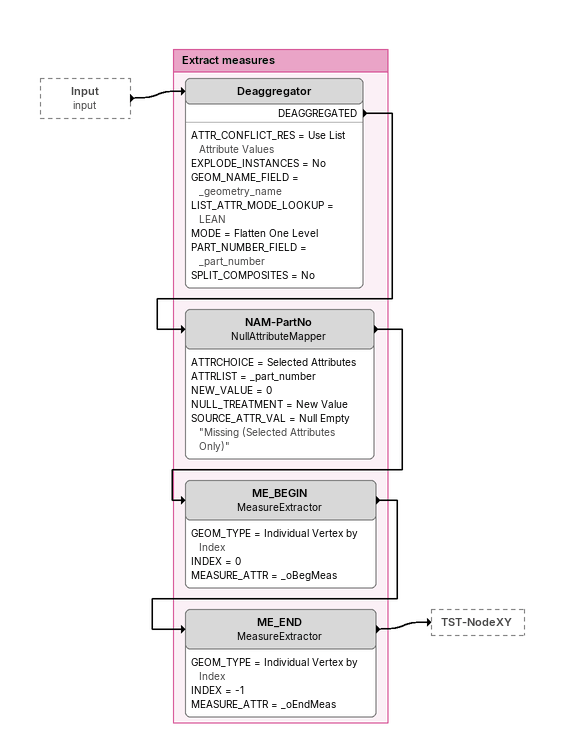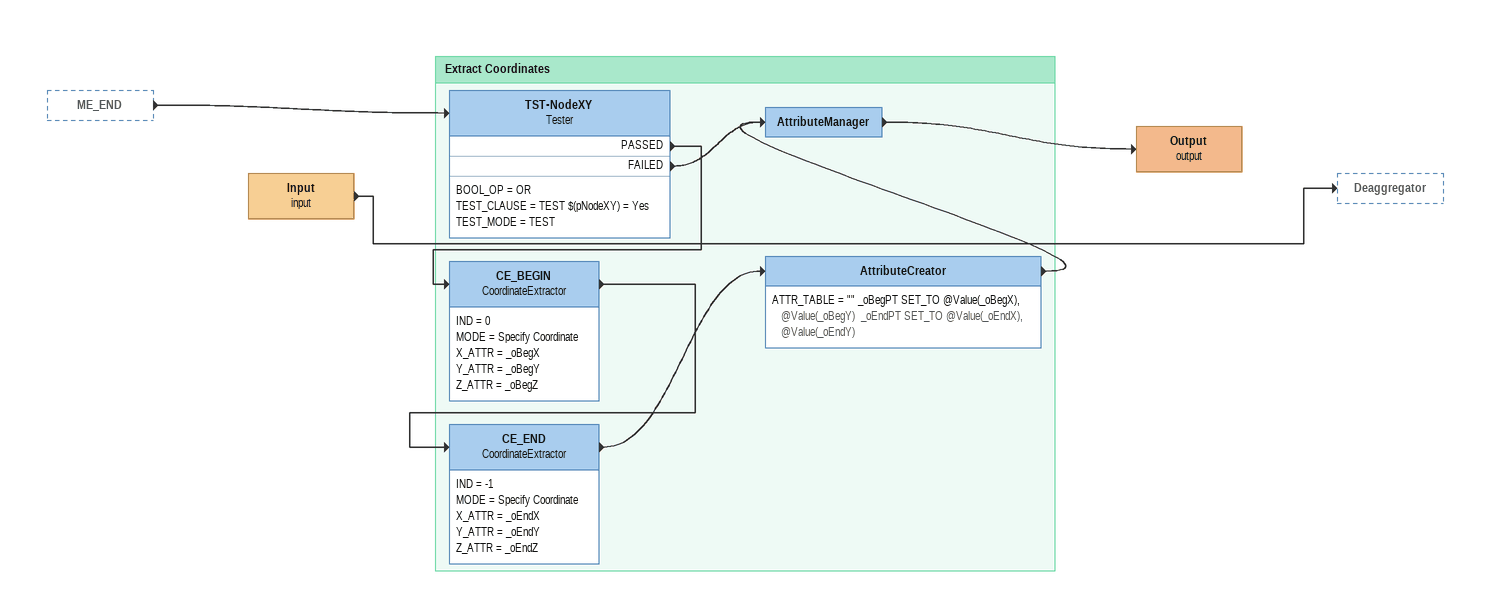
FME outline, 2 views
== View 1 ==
Input (input) [outside]
    -> Deaggregator

Bookmark: Extract measures
Deaggregator
    ATTR_CONFLICT_RES = Use List Attribute Values
    EXPLODE_INSTANCES = No
    GEOM_NAME_FIELD = _geometry_name
    LIST_ATTR_MODE_LOOKUP = LEAN
    MODE = Flatten One Level
    PART_NUMBER_FIELD = _part_number
    SPLIT_COMPOSITES = No
    DEAGGREGATED -> NAM-PartNo
NAM-PartNo: NullAttributeMapper
    ATTRCHOICE = Selected Attributes
    ATTRLIST = _part_number
    NEW_VALUE = 0
    NULL_TREATMENT = New Value
    SOURCE_ATTR_VAL = Null Empty "Missing (Selected Attributes Only)"
    -> ME_BEGIN
ME_BEGIN: MeasureExtractor
    GEOM_TYPE = Individual Vertex by Index
    INDEX = 0
    MEASURE_ATTR = _oBegMeas
    -> ME_END
ME_END: MeasureExtractor
    GEOM_TYPE = Individual Vertex by Index
    INDEX = -1
    MEASURE_ATTR = _oEndMeas
    -> TST-NodeXY

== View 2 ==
ME_END [outside]
    -> TST-NodeXY
Input (input)
    -> Deaggregator
Output (output)

Bookmark: Extract Coordinates
TST-NodeXY: Tester
    BOOL_OP = OR
    TEST_CLAUSE = TEST $(pNodeXY) = Yes
    TEST_MODE = TEST
    PASSED -> CE_BEGIN
    FAILED -> AttributeManager
CE_BEGIN: CoordinateExtractor
    IND = 0
    MODE = Specify Coordinate
    X_ATTR = _oBegX
    Y_ATTR = _oBegY
    Z_ATTR = _oBegZ
    -> CE_END
CE_END: CoordinateExtractor
    IND = -1
    MODE = Specify Coordinate
    X_ATTR = _oEndX
    Y_ATTR = _oEndY
    Z_ATTR = _oEndZ
    -> AttributeCreator
AttributeCreator
    ATTR_TABLE = "" _oBegPT SET_TO @Value(_oBegX), @Value(_oBegY)  _oEndPT SET_TO @Value(_oEndX), @Value(_oEndY)
    -> AttributeManager
AttributeManager
    -> Output (output)
